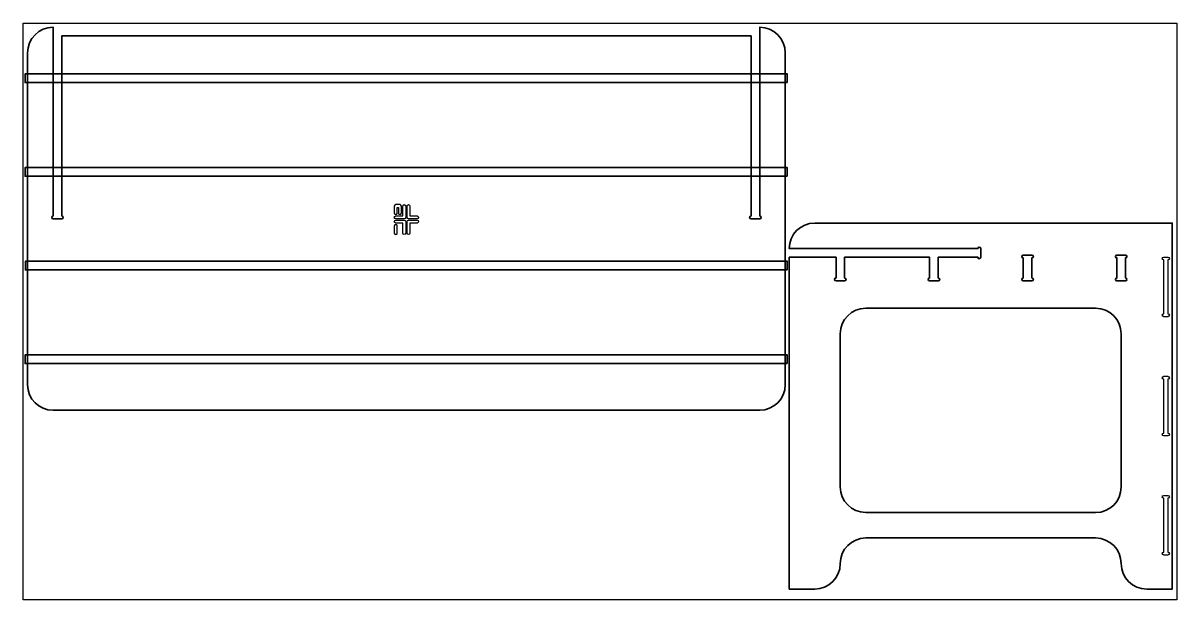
# Model space of a CAD drawing. Header units: inches. Extents: x -1115 to 1325, y -461 to 759.
import ezdxf

# ---------------------------------------------------------------- set-up
doc = ezdxf.new("R2010")
doc.units = ezdxf.units.IN
doc.header["$MEASUREMENT"] = 0
for name, color, linetype in [('01_6MMTOOL_2MMDEEP_INSIDE', 7, 'Continuous'), ('02_6MMTOOL_9MMDEEP_INSIDE_FILL', 7, 'Continuous'), ('03_6MMTOOL_4.5MMDEEP_INSIDE', 7, 'Continuous'), ('04_6MMTOOL_18MMTHROUGH_OUTSIDE', 7, 'Continuous'), ('05_BOARD_18MM_BIRCH_PLY', 7, 'Continuous')]:
    doc.layers.add(name, color=color, linetype=linetype)

# ---------------------------------------------------------------- blocks, each defined once
blk = doc.blocks.new('block 2')
at = {"layer": '05_BOARD_18MM_BIRCH_PLY', "color": 7, "lineweight": 25, "true_color": 0xffffff}
blk.add_lwpolyline([(1325.1, -461.5), (-1114.9, -461.5), (-1114.9, 758.5), (1325.1, 758.5), (1325.1, -461.5)], dxfattribs=at)
blk = doc.blocks.new('block 3')
at = {"layer": '04_6MMTOOL_18MMTHROUGH_OUTSIDE', "color": 7, "lineweight": 35, "true_color": 0xffffff}
blk.add_open_spline([(559.2, -438.5), (589, -438.5), (613.2, -414.4), (613.2, -384.5), (613.2, -354.7), (637.4, -330.5), (667.2, -330.5), (667.2, -330.5), (1153.2, -330.5), (1153.2, -330.5), (1183.1, -330.5), (1207.2, -354.7), (1207.2, -384.5), (1207.2, -414.4), (1231.4, -438.5), (1261.2, -438.5), (1261.2, -438.5), (1315.2, -438.5), (1315.2, -438.5), (1315.2, -438.5), (1315.2, 335.5), (1315.2, 335.5), (1315.2, 335.5), (559.2, 335.5), (559.2, 335.5), (529.3, 335.5), (505.2, 311.4), (505.2, 281.5), (505.2, 281.5), (904.2, 281.5), (904.2, 281.5), (904.2, 283.2), (905.5, 284.5), (907.2, 284.5), (908.9, 284.5), (910.2, 283.2), (910.2, 281.5), (910.2, 281.5), (910.2, 263.2), (910.2, 263.2), (910.2, 261.6), (908.9, 260.2), (907.2, 260.2), (905.5, 260.2), (904.2, 261.6), (904.2, 263.2), (904.2, 263.2), (820.5, 263.2), (820.5, 263.2), (820.5, 263.2), (820.5, 219.4), (820.5, 219.4), (822.2, 219.4), (823.5, 218.1), (823.5, 216.4), (823.5, 214.8), (822.2, 213.4), (820.5, 213.4), (820.5, 213.4), (802.2, 213.4), (802.2, 213.4), (800.5, 213.4), (799.2, 214.8), (799.2, 216.4), (799.2, 218.1), (800.5, 219.4), (802.2, 219.4), (802.2, 219.4), (802.2, 263.2), (802.2, 263.2), (802.2, 263.2), (622.5, 263.2), (622.5, 263.2), (622.5, 263.2), (622.5, 219.4), (622.5, 219.4), (624.1, 219.4), (625.5, 218.1), (625.5, 216.4), (625.5, 214.8), (624.1, 213.4), (622.5, 213.4), (622.5, 213.4), (604.2, 213.4), (604.2, 213.4), (602.5, 213.4), (601.2, 214.8), (601.2, 216.4), (601.2, 218.1), (602.5, 219.4), (604.2, 219.4), (604.2, 219.4), (604.2, 263.2), (604.2, 263.2), (604.2, 263.2), (505.2, 263.2), (505.2, 263.2), (505.2, 263.2), (505.2, -438.5), (505.2, -438.5), (505.2, -438.5), (559.2, -438.5), (559.2, -438.5)], degree=3, knots=[0, 0, 0, 0, 1, 1, 1, 2, 2, 2, 3, 3, 3, 4, 4, 4, 5, 5, 5, 6, 6, 6, 7, 7, 7, 8, 8, 8, 9, 9, 9, 10, 10, 10, 11, 11, 11, 12, 12, 12, 13, 13, 13, 14, 14, 14, 15, 15, 15, 16, 16, 16, 17, 17, 17, 18, 18, 18, 19, 19, 19, 20, 20, 20, 21, 21, 21, 22, 22, 22, 23, 23, 23, 24, 24, 24, 25, 25, 25, 26, 26, 26, 27, 27, 27, 28, 28, 28, 29, 29, 29, 30, 30, 30, 31, 31, 31, 32, 32, 32, 33, 33, 33, 34, 34, 34, 34], dxfattribs=at)
blk = doc.blocks.new('block 4')
at = {"layer": '04_6MMTOOL_18MMTHROUGH_OUTSIDE', "color": 7, "lineweight": 35, "true_color": 0xffffff}
blk.add_open_spline([(1000.2, 261.7), (998.6, 261.7), (997.2, 263.1), (997.2, 264.7), (997.2, 266.4), (998.6, 267.7), (1000.2, 267.7), (1000.2, 267.7), (1018.5, 267.7), (1018.5, 267.7), (1020.2, 267.7), (1021.5, 266.4), (1021.5, 264.7), (1021.5, 263.1), (1020.2, 261.7), (1018.5, 261.7), (1018.5, 261.7), (1018.5, 219.4), (1018.5, 219.4), (1020.2, 219.4), (1021.5, 218.1), (1021.5, 216.4), (1021.5, 214.8), (1020.2, 213.4), (1018.5, 213.4), (1018.5, 213.4), (1000.2, 213.4), (1000.2, 213.4), (998.6, 213.4), (997.2, 214.8), (997.2, 216.4), (997.2, 218.1), (998.6, 219.4), (1000.2, 219.4), (1000.2, 219.4), (1000.2, 261.7), (1000.2, 261.7)], degree=3, knots=[0, 0, 0, 0, 1, 1, 1, 2, 2, 2, 3, 3, 3, 4, 4, 4, 5, 5, 5, 6, 6, 6, 7, 7, 7, 8, 8, 8, 9, 9, 9, 10, 10, 10, 11, 11, 11, 12, 12, 12, 12], dxfattribs=at)
blk = doc.blocks.new('block 5')
at = {"layer": '04_6MMTOOL_18MMTHROUGH_OUTSIDE', "color": 7, "lineweight": 35, "true_color": 0xffffff}
blk.add_open_spline([(1207.2, -222.9), (1207.2, -252.8), (1183.1, -276.9), (1153.2, -276.9), (1153.2, -276.9), (667.2, -276.5), (667.2, -276.5), (637.4, -276.5), (613.2, -252.3), (613.2, -222.5), (613.2, -222.5), (613.2, 101.5), (613.2, 101.5), (613.2, 131.3), (637.4, 155.5), (667.2, 155.5), (667.2, 155.5), (1153.2, 155.5), (1153.2, 155.5), (1183.1, 155.5), (1207.2, 131.3), (1207.2, 101.5), (1207.2, 101.5), (1207.2, -222.9), (1207.2, -222.9)], degree=3, knots=[0, 0, 0, 0, 1, 1, 1, 2, 2, 2, 3, 3, 3, 4, 4, 4, 5, 5, 5, 6, 6, 6, 7, 7, 7, 8, 8, 8, 8], dxfattribs=at)
blk = doc.blocks.new('block 6')
at = {"layer": '04_6MMTOOL_18MMTHROUGH_OUTSIDE', "color": 7, "lineweight": 35, "true_color": 0xffffff}
blk.add_open_spline([(1219.5, 216.4), (1219.5, 214.8), (1218.2, 213.4), (1216.5, 213.4), (1216.5, 213.4), (1198.2, 213.4), (1198.2, 213.4), (1196.6, 213.4), (1195.2, 214.8), (1195.2, 216.4), (1195.2, 218.1), (1196.6, 219.4), (1198.2, 219.4), (1198.2, 219.4), (1198.2, 261.7), (1198.2, 261.7), (1196.6, 261.7), (1195.2, 263.1), (1195.2, 264.7), (1195.2, 266.4), (1196.6, 267.7), (1198.2, 267.7), (1198.2, 267.7), (1216.5, 267.7), (1216.5, 267.7), (1218.2, 267.7), (1219.5, 266.4), (1219.5, 264.7), (1219.5, 263.1), (1218.2, 261.7), (1216.5, 261.7), (1216.5, 261.7), (1216.5, 219.4), (1216.5, 219.4), (1218.2, 219.4), (1219.5, 218.1), (1219.5, 216.4)], degree=3, knots=[0, 0, 0, 0, 1, 1, 1, 2, 2, 2, 3, 3, 3, 4, 4, 4, 5, 5, 5, 6, 6, 6, 7, 7, 7, 8, 8, 8, 9, 9, 9, 10, 10, 10, 11, 11, 11, 12, 12, 12, 12], dxfattribs=at)
blk = doc.blocks.new('block 7')
at = {"layer": '04_6MMTOOL_18MMTHROUGH_OUTSIDE', "color": 7, "lineweight": 35, "true_color": 0xffffff}
blk.add_open_spline([(496.8, 695.6), (496.8, 725.4), (472.6, 749.6), (442.8, 749.6), (442.8, 749.6), (442.8, 350.5), (442.8, 350.5), (444.4, 350.5), (445.8, 349.2), (445.8, 347.5), (445.8, 345.9), (444.4, 344.5), (442.8, 344.5), (442.8, 344.5), (424.5, 344.5), (424.5, 344.5), (422.8, 344.5), (421.5, 345.9), (421.5, 347.5), (421.5, 349.2), (422.8, 350.5), (424.5, 350.5), (424.5, 350.5), (424.5, 731.2), (424.5, 731.2), (424.5, 731.2), (-1033.1, 731.2), (-1033.1, 731.2), (-1033.1, 731.2), (-1033.1, 350.5), (-1033.1, 350.5), (-1031.4, 350.5), (-1030.1, 349.2), (-1030.1, 347.5), (-1030.1, 345.9), (-1031.4, 344.5), (-1033.1, 344.5), (-1033.1, 344.5), (-1051.4, 344.5), (-1051.4, 344.5), (-1053, 344.5), (-1054.4, 345.9), (-1054.4, 347.5), (-1054.4, 349.2), (-1053, 350.5), (-1051.4, 350.5), (-1051.4, 350.5), (-1051.4, 749.6), (-1051.4, 749.6), (-1081.2, 749.6), (-1105.4, 725.4), (-1105.4, 695.6), (-1105.4, 695.6), (-1105.4, -6.5), (-1105.4, -6.5), (-1105.4, -36.3), (-1081.2, -60.5), (-1051.4, -60.5), (-1051.4, -60.5), (442.8, -60.5), (442.8, -60.5), (472.6, -60.5), (496.8, -36.3), (496.8, -6.5), (496.8, -6.5), (496.8, 695.6), (496.8, 695.6)], degree=3, knots=[0, 0, 0, 0, 1, 1, 1, 2, 2, 2, 3, 3, 3, 4, 4, 4, 5, 5, 5, 6, 6, 6, 7, 7, 7, 8, 8, 8, 9, 9, 9, 10, 10, 10, 11, 11, 11, 12, 12, 12, 13, 13, 13, 14, 14, 14, 15, 15, 15, 16, 16, 16, 17, 17, 17, 18, 18, 18, 19, 19, 19, 20, 20, 20, 21, 21, 21, 22, 22, 22, 22], dxfattribs=at)
blk = doc.blocks.new('block 8')
at = {"layer": '03_6MMTOOL_4.5MMDEEP_INSIDE', "color": 7, "lineweight": 35, "true_color": 0xffffff}
blk.add_lwpolyline([(501.1, 632.6), (-1110.5, 632.6), (-1110.5, 650.9), (501.1, 650.9), (501.1, 632.6)], dxfattribs=at)
blk = doc.blocks.new('block 9')
at = {"layer": '03_6MMTOOL_4.5MMDEEP_INSIDE', "color": 7, "lineweight": 35, "true_color": 0xffffff}
blk.add_lwpolyline([(501.1, 434.5), (-1110.5, 434.5), (-1110.5, 452.8), (501.1, 452.8), (501.1, 434.5)], dxfattribs=at)
blk = doc.blocks.new('block 10')
at = {"layer": '03_6MMTOOL_4.5MMDEEP_INSIDE', "color": 7, "lineweight": 35, "true_color": 0xffffff}
blk.add_lwpolyline([(501.1, 236.5), (-1110, 236.5), (-1110, 254.8), (501.1, 254.8), (501.1, 236.5)], dxfattribs=at)
blk = doc.blocks.new('block 11')
at = {"layer": '03_6MMTOOL_4.5MMDEEP_INSIDE', "color": 7, "lineweight": 35, "true_color": 0xffffff}
blk.add_lwpolyline([(501.1, 38.5), (-1110.5, 38.5), (-1110.5, 56.8), (501.1, 56.8), (501.1, 38.5)], dxfattribs=at)
blk = doc.blocks.new('block 12')
at = {"layer": '02_6MMTOOL_9MMDEEP_INSIDE_FILL', "color": 7, "lineweight": 25, "true_color": 0xffffff}
blk.add_open_spline([(1306.2, 143.5), (1306.2, 143.5), (1306.2, 257.5), (1306.2, 257.5), (1307.9, 257.5), (1309.2, 258.9), (1309.2, 260.5), (1309.2, 262.2), (1307.9, 263.5), (1306.2, 263.5), (1306.2, 263.5), (1297.2, 263.5), (1297.2, 263.5), (1295.6, 263.5), (1294.2, 262.2), (1294.2, 260.5), (1294.2, 258.9), (1295.6, 257.5), (1297.2, 257.5), (1297.2, 257.5), (1297.2, 143.5), (1297.2, 143.5), (1295.6, 143.5), (1294.2, 142.2), (1294.2, 140.5), (1294.2, 138.9), (1295.6, 137.5), (1297.2, 137.5), (1297.2, 137.5), (1306.2, 137.5), (1306.2, 137.5), (1307.9, 137.5), (1309.2, 138.9), (1309.2, 140.5), (1309.2, 142.2), (1307.9, 143.5), (1306.2, 143.5)], degree=3, knots=[0, 0, 0, 0, 1, 1, 1, 2, 2, 2, 3, 3, 3, 4, 4, 4, 5, 5, 5, 6, 6, 6, 7, 7, 7, 8, 8, 8, 9, 9, 9, 10, 10, 10, 11, 11, 11, 12, 12, 12, 12], dxfattribs=at)
blk = doc.blocks.new('block 13')
at = {"layer": '02_6MMTOOL_9MMDEEP_INSIDE_FILL', "color": 7, "lineweight": 25, "true_color": 0xffffff}
blk.add_open_spline([(1306.2, -108.5), (1306.2, -108.5), (1306.2, 5.5), (1306.2, 5.5), (1307.9, 5.5), (1309.2, 6.8), (1309.2, 8.5), (1309.2, 10.2), (1307.9, 11.5), (1306.2, 11.5), (1306.2, 11.5), (1297.2, 11.5), (1297.2, 11.5), (1295.6, 11.5), (1294.2, 10.2), (1294.2, 8.5), (1294.2, 6.8), (1295.6, 5.5), (1297.2, 5.5), (1297.2, 5.5), (1297.2, -108.5), (1297.2, -108.5), (1295.6, -108.5), (1294.2, -109.8), (1294.2, -111.5), (1294.2, -113.2), (1295.6, -114.5), (1297.2, -114.5), (1297.2, -114.5), (1306.2, -114.5), (1306.2, -114.5), (1307.9, -114.5), (1309.2, -113.2), (1309.2, -111.5), (1309.2, -109.8), (1307.9, -108.5), (1306.2, -108.5)], degree=3, knots=[0, 0, 0, 0, 1, 1, 1, 2, 2, 2, 3, 3, 3, 4, 4, 4, 5, 5, 5, 6, 6, 6, 7, 7, 7, 8, 8, 8, 9, 9, 9, 10, 10, 10, 11, 11, 11, 12, 12, 12, 12], dxfattribs=at)
blk = doc.blocks.new('block 14')
at = {"layer": '02_6MMTOOL_9MMDEEP_INSIDE_FILL', "color": 7, "lineweight": 25, "true_color": 0xffffff}
blk.add_open_spline([(1306.2, -360.5), (1306.2, -360.5), (1306.2, -246.5), (1306.2, -246.5), (1307.9, -246.5), (1309.2, -245.2), (1309.2, -243.5), (1309.2, -241.9), (1307.9, -240.5), (1306.2, -240.5), (1306.2, -240.5), (1297.2, -240.5), (1297.2, -240.5), (1295.6, -240.5), (1294.2, -241.9), (1294.2, -243.5), (1294.2, -245.2), (1295.6, -246.5), (1297.2, -246.5), (1297.2, -246.5), (1297.2, -360.5), (1297.2, -360.5), (1295.6, -360.5), (1294.2, -361.9), (1294.2, -363.5), (1294.2, -365.2), (1295.6, -366.5), (1297.2, -366.5), (1297.2, -366.5), (1306.2, -366.5), (1306.2, -366.5), (1307.9, -366.5), (1309.2, -365.2), (1309.2, -363.5), (1309.2, -361.9), (1307.9, -360.5), (1306.2, -360.5)], degree=3, knots=[0, 0, 0, 0, 1, 1, 1, 2, 2, 2, 3, 3, 3, 4, 4, 4, 5, 5, 5, 6, 6, 6, 7, 7, 7, 8, 8, 8, 9, 9, 9, 10, 10, 10, 11, 11, 11, 12, 12, 12, 12], dxfattribs=at)
blk = doc.blocks.new('block 17')
at = {"layer": '01_6MMTOOL_2MMDEEP_INSIDE', "color": 7, "lineweight": 25, "true_color": 0xffffff}
blk.add_open_spline([(-326.8, 311.5), (-328.5, 311.5), (-329.8, 312.9), (-329.8, 314.5), (-329.8, 314.5), (-329.8, 329.6), (-329.8, 329.6), (-329.8, 329.6), (-329.8, 329.6), (-329.8, 329.6), (-329.8, 331.2), (-328.5, 332.5), (-326.8, 332.5), (-325.2, 332.5), (-323.8, 331.2), (-323.8, 329.6), (-323.8, 329.6), (-323.8, 329.6), (-323.8, 329.6), (-323.8, 329.6), (-323.8, 314.5), (-323.8, 314.5), (-323.8, 312.9), (-325.2, 311.5), (-326.8, 311.5)], degree=3, knots=[0, 0, 0, 0, 1, 1, 1, 2, 2, 2, 3, 3, 3, 4, 4, 4, 5, 5, 5, 6, 6, 6, 7, 7, 7, 8, 8, 8, 8], dxfattribs=at)
blk = doc.blocks.new('block 16')
at = {"layer": '01_6MMTOOL_2MMDEEP_INSIDE'}
blk.add_blockref('block 17', (0, 0), dxfattribs=at)
blk = doc.blocks.new('block 19')
at = {"layer": '01_6MMTOOL_2MMDEEP_INSIDE', "color": 7, "lineweight": 25, "true_color": 0xffffff}
blk.add_open_spline([(-329.8, 371.5), (-329.8, 373.2), (-328.5, 374.5), (-326.8, 374.5), (-326.8, 374.5), (-317.8, 374.5), (-317.8, 374.5), (-316.2, 374.5), (-314.8, 373.2), (-314.8, 371.5), (-314.8, 371.5), (-314.8, 356.5), (-314.8, 356.5), (-314.8, 354.9), (-316.2, 353.5), (-317.8, 353.5), (-319.5, 353.5), (-320.8, 354.9), (-320.8, 356.5), (-320.8, 356.5), (-320.8, 368.5), (-320.8, 368.5), (-320.8, 368.5), (-323.8, 368.5), (-323.8, 368.5), (-323.8, 368.5), (-323.8, 356.5), (-323.8, 356.5), (-323.8, 354.9), (-325.2, 353.5), (-326.8, 353.5), (-328.5, 353.5), (-329.8, 354.9), (-329.8, 356.5), (-329.8, 356.5), (-329.8, 371.5), (-329.8, 371.5)], degree=3, knots=[0, 0, 0, 0, 1, 1, 1, 2, 2, 2, 3, 3, 3, 4, 4, 4, 5, 5, 5, 6, 6, 6, 7, 7, 7, 8, 8, 8, 9, 9, 9, 10, 10, 10, 11, 11, 11, 12, 12, 12, 12], dxfattribs=at)
blk = doc.blocks.new('block 18')
at = {"layer": '01_6MMTOOL_2MMDEEP_INSIDE'}
blk.add_blockref('block 19', (0, 0), dxfattribs=at)
blk = doc.blocks.new('block 21')
at = {"layer": '01_6MMTOOL_2MMDEEP_INSIDE', "color": 7, "lineweight": 25, "true_color": 0xffffff}
blk.add_open_spline([(-308.8, 344.5), (-307.2, 344.5), (-305.8, 345.9), (-305.8, 347.5), (-305.8, 347.5), (-305.8, 371.5), (-305.8, 371.5), (-305.8, 373.2), (-307.2, 374.5), (-308.8, 374.5), (-310.5, 374.5), (-311.8, 373.2), (-311.8, 371.5), (-311.8, 371.5), (-311.8, 350.5), (-311.8, 350.5), (-311.8, 350.5), (-326.8, 350.5), (-326.8, 350.5), (-328.5, 350.5), (-329.8, 349.2), (-329.8, 347.5), (-329.8, 345.9), (-328.5, 344.5), (-326.8, 344.5), (-326.8, 344.5), (-308.8, 344.5), (-308.8, 344.5)], degree=3, knots=[0, 0, 0, 0, 1, 1, 1, 2, 2, 2, 3, 3, 3, 4, 4, 4, 5, 5, 5, 6, 6, 6, 7, 7, 7, 8, 8, 8, 9, 9, 9, 9], dxfattribs=at)
blk = doc.blocks.new('block 20')
at = {"layer": '01_6MMTOOL_2MMDEEP_INSIDE'}
blk.add_blockref('block 21', (0, 0), dxfattribs=at)
blk = doc.blocks.new('block 23')
at = {"layer": '01_6MMTOOL_2MMDEEP_INSIDE', "color": 7, "lineweight": 25, "true_color": 0xffffff}
blk.add_open_spline([(-281.8, 344.5), (-280.2, 344.5), (-278.8, 345.9), (-278.8, 347.5), (-278.8, 349.2), (-280.2, 350.5), (-281.8, 350.5), (-281.8, 350.5), (-296.8, 350.5), (-296.8, 350.5), (-296.8, 350.5), (-296.8, 371.5), (-296.8, 371.5), (-296.8, 373.2), (-298.2, 374.5), (-299.8, 374.5), (-301.5, 374.5), (-302.8, 373.2), (-302.8, 371.5), (-302.8, 371.5), (-302.8, 347.5), (-302.8, 347.5), (-302.8, 345.9), (-301.5, 344.5), (-299.8, 344.5), (-299.8, 344.5), (-281.8, 344.5), (-281.8, 344.5)], degree=3, knots=[0, 0, 0, 0, 1, 1, 1, 2, 2, 2, 3, 3, 3, 4, 4, 4, 5, 5, 5, 6, 6, 6, 7, 7, 7, 8, 8, 8, 9, 9, 9, 9], dxfattribs=at)
blk = doc.blocks.new('block 22')
at = {"layer": '01_6MMTOOL_2MMDEEP_INSIDE'}
blk.add_blockref('block 23', (0, 0), dxfattribs=at)
blk = doc.blocks.new('block 25')
at = {"layer": '01_6MMTOOL_2MMDEEP_INSIDE', "color": 7, "lineweight": 25, "true_color": 0xffffff}
blk.add_open_spline([(-305.8, 338.5), (-305.8, 340.2), (-307.2, 341.5), (-308.8, 341.5), (-308.8, 341.5), (-326.8, 341.5), (-326.8, 341.5), (-328.5, 341.5), (-329.8, 340.2), (-329.8, 338.5), (-329.8, 336.9), (-328.5, 335.5), (-326.8, 335.5), (-326.8, 335.5), (-311.8, 335.5), (-311.8, 335.5), (-311.8, 335.5), (-311.8, 314.5), (-311.8, 314.5), (-311.8, 312.9), (-310.5, 311.5), (-308.8, 311.5), (-307.2, 311.5), (-305.8, 312.9), (-305.8, 314.5), (-305.8, 314.5), (-305.8, 338.5), (-305.8, 338.5)], degree=3, knots=[0, 0, 0, 0, 1, 1, 1, 2, 2, 2, 3, 3, 3, 4, 4, 4, 5, 5, 5, 6, 6, 6, 7, 7, 7, 8, 8, 8, 9, 9, 9, 9], dxfattribs=at)
blk = doc.blocks.new('block 24')
at = {"layer": '01_6MMTOOL_2MMDEEP_INSIDE'}
blk.add_blockref('block 25', (0, 0), dxfattribs=at)
blk = doc.blocks.new('block 27')
at = {"layer": '01_6MMTOOL_2MMDEEP_INSIDE', "color": 7, "lineweight": 25, "true_color": 0xffffff}
blk.add_open_spline([(-302.8, 314.5), (-302.8, 312.9), (-301.5, 311.5), (-299.8, 311.5), (-298.2, 311.5), (-296.8, 312.9), (-296.8, 314.5), (-296.8, 314.5), (-296.8, 335.5), (-296.8, 335.5), (-296.8, 335.5), (-281.8, 335.5), (-281.8, 335.5), (-280.2, 335.5), (-278.8, 336.9), (-278.8, 338.5), (-278.8, 340.2), (-280.2, 341.5), (-281.8, 341.5), (-281.8, 341.5), (-299.8, 341.5), (-299.8, 341.5), (-301.5, 341.5), (-302.8, 340.2), (-302.8, 338.5), (-302.8, 338.5), (-302.8, 314.5), (-302.8, 314.5)], degree=3, knots=[0, 0, 0, 0, 1, 1, 1, 2, 2, 2, 3, 3, 3, 4, 4, 4, 5, 5, 5, 6, 6, 6, 7, 7, 7, 8, 8, 8, 9, 9, 9, 9], dxfattribs=at)
blk = doc.blocks.new('block 26')
at = {"layer": '01_6MMTOOL_2MMDEEP_INSIDE'}
blk.add_blockref('block 27', (0, 0), dxfattribs=at)
blk = doc.blocks.new('block 15')
at = {"layer": '01_6MMTOOL_2MMDEEP_INSIDE'}
for name in ['block 18', 'block 20', 'block 22', 'block 24', 'block 16', 'block 26']:
    blk.add_blockref(name, (0, 0), dxfattribs=at)

msp = doc.modelspace()

# ---------------------------------------------------------------- block references
at = {"layer": '01_6MMTOOL_2MMDEEP_INSIDE'}
msp.add_blockref('block 15', (0, 0), dxfattribs=at)
at = {"layer": '02_6MMTOOL_9MMDEEP_INSIDE_FILL'}
for name in ['block 12', 'block 13', 'block 14']:
    msp.add_blockref(name, (0, 0), dxfattribs=at)
at = {"layer": '03_6MMTOOL_4.5MMDEEP_INSIDE'}
for name in ['block 8', 'block 9', 'block 10', 'block 11']:
    msp.add_blockref(name, (0, 0), dxfattribs=at)
at = {"layer": '04_6MMTOOL_18MMTHROUGH_OUTSIDE'}
for name in ['block 7', 'block 3', 'block 4', 'block 6', 'block 5']:
    msp.add_blockref(name, (0, 0), dxfattribs=at)
at = {"layer": '05_BOARD_18MM_BIRCH_PLY'}
msp.add_blockref('block 2', (0, 0), dxfattribs=at)

doc.saveas('drawing.dxf')
